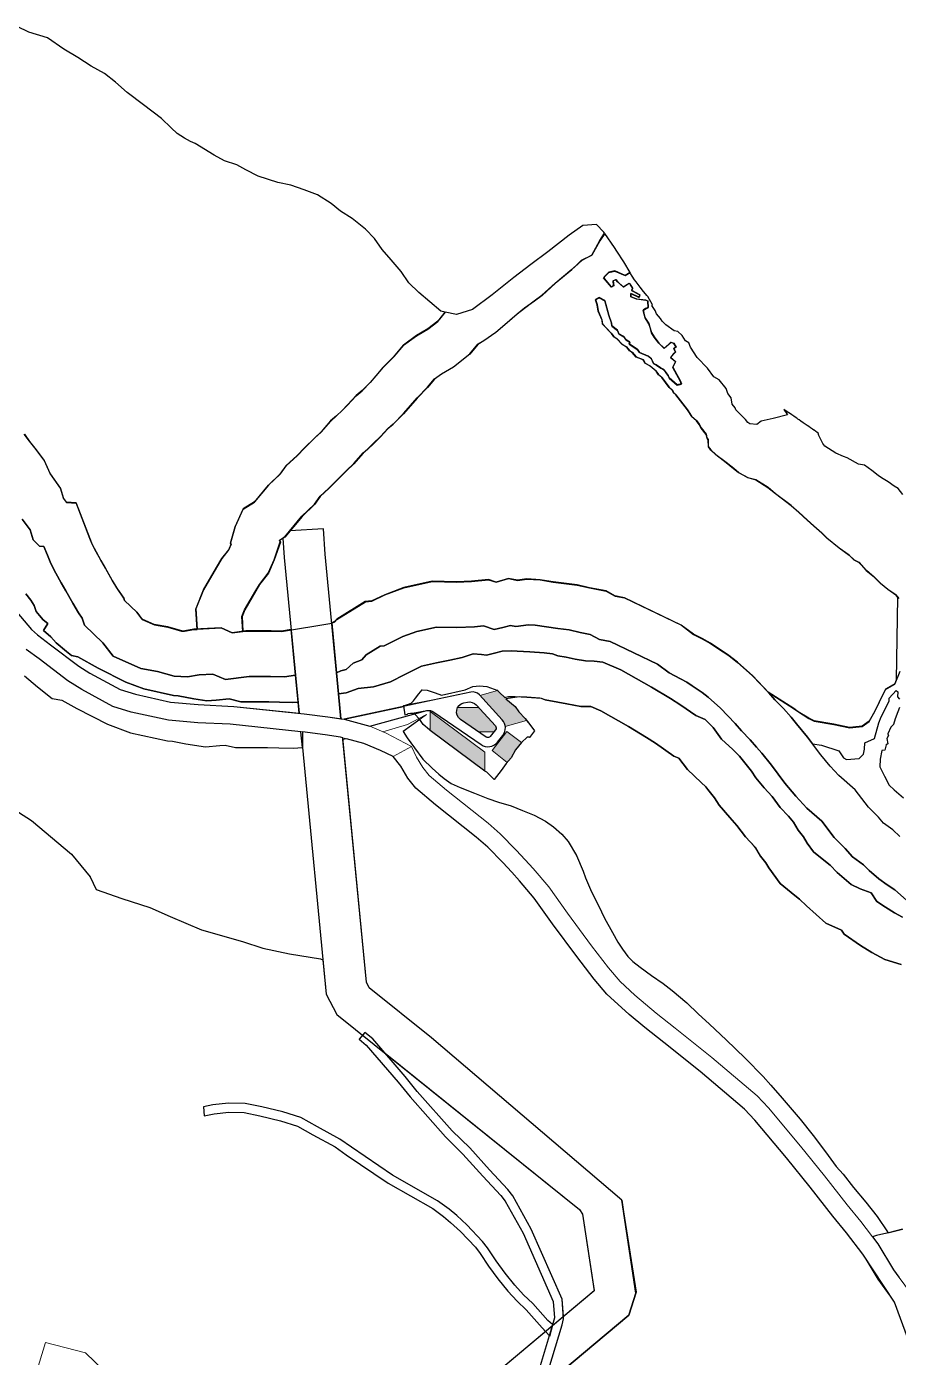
# Model space of a CAD drawing. Header units: millimetres. Extents: x 234550 to 240984, y 469077 to 474234.
# Drawn here: x 238037 to 238611, y 473047 to 473921 of the extents above; entities that cross this region are included whole.
import ezdxf

# ---------------------------------------------------------------- set-up
doc = ezdxf.new("R2010")
doc.units = ezdxf.units.MM
for name, color, linetype, lineweight in [('_proposed _Primary_road_Hatch', 7, 'Continuous', 0), ('_proposed OS-2 _hatch', 83, 'Continuous', 0), ('E1', 108, 'Continuous', 30)]:
    doc.layers.add(name, color=color, linetype=linetype, lineweight=lineweight)
for name, color, linetype in [('_proposed Tertiary_road_Hatch', 252, 'Continuous'), ('Proposed_truck parking hatch', 253, 'Continuous'), ('Service-S2', 192, 'Continuous')]:
    doc.layers.add(name, color=color, linetype=linetype)
doc.layers.add('_proposed UV_2_Hatch', color=53, linetype='Continuous', lineweight=0, true_color=0xf2d64a)
doc.layers.add('water', color=140, linetype='Continuous', lineweight=30, true_color=0x00cdfe)

msp = doc.modelspace()

# ---------------------------------------------------------------- hatches: boundary and pattern name
at = {"layer": 'Proposed_truck parking hatch'}
h = msp.add_hatch(color=256, dxfattribs=at)
h.dxf.hatch_style = 1
edge = h.paths.add_edge_path()
edge.add_line((238361.04, 473470.95), (238358.61, 473474.46))
edge.add_line((238358.61, 473474.46), (238352.24, 473479.83))
edge.add_line((238352.24, 473479.83), (238348.24, 473483.82))
edge.add_line((238348.24, 473483.82), (238347.03, 473485))
edge.add_line((238347.03, 473485), (238335.35, 473481.87))
edge.add_line((238335.35, 473481.87), (238349.98, 473465.89))
edge.add_arc((238344.08, 473460.49), 8, 7.1853, 42.48544, ccw=False)
edge.add_line((238352.02, 473461.49), (238366.08, 473465.26))
edge.add_line((238366.08, 473465.26), (238365.03, 473466.57))
edge.add_line((238365.03, 473466.57), (238361.04, 473470.95))
h = msp.add_hatch(color=256, dxfattribs=at)
h.dxf.hatch_style = 1
h.paths.add_polyline_path([(238302.61, 473471.28), (238302.61, 473458.83), (238338.61, 473432.1), (238338.61, 473444.56)])
h = msp.add_hatch(color=256, dxfattribs=at)
h.dxf.hatch_style = 1
edge = h.paths.add_edge_path()
edge.add_line((238334.61, 473473.8), (238320.68, 473473.8))
edge.add_arc((238326, 473471.02), 6, 152.48, 235.52958)
edge.add_line((238322.6, 473466.08), (238334.67, 473457.8))
edge.add_line((238334.67, 473457.8), (238344.5, 473457.8))
edge.add_line((238344.5, 473457.8), (238345.65, 473459.25))
edge.add_arc((238344.08, 473460.49), 2, 321.51309, 402.48544)
edge.add_line((238345.56, 473461.84), (238334.61, 473473.8))
h = msp.add_hatch(color=256, dxfattribs=at)
h.dxf.hatch_style = 1
h.paths.add_polyline_path([(238353.15, 473458.21), (238343.33, 473445.57), (238353.27, 473437.85), (238355.85, 473440.83), (238358.79, 473446.06), (238362.64, 473450.83)])

# ---------------------------------------------------------------- linework, layer by layer
at = {"layer": '_proposed _Primary_road_Hatch'}
for points in [[(238023.65, 473545.16), (238040.46, 473525.2), (238044.45, 473521.6), (238053.12, 473515.16), (238071.55, 473501.1), (238078.86, 473496.43), (238098.86, 473485.66), (238108.84, 473482.58), (238132.03, 473477.5), (238150.19, 473475.78), (238173.61, 473474.64), (238219.9, 473469.77), (238235.3, 473467.87), (238246.11, 473466.15), (238262.88, 473461.52), (238273.68, 473457.1), (238290.31, 473448.24), (238278.33, 473441.78), (238270, 473445.64), (238259, 473450.14), (238243.61, 473454.39), (238233.54, 473456), (238218.66, 473457.83), (238171.13, 473462.9), (238149.82, 473463.76), (238130.5, 473465.6), (238106.01, 473470.92), (238094.11, 473474.63), (238073.62, 473485.62), (238064.33, 473491.49), (238045.64, 473505.78), (238037.04, 473512.12)], [(238618.56, 473089.08), (238607.25, 473104.24), (238596.98, 473121.44), (238585.85, 473136.01), (238576.85, 473147.01), (238561.9, 473166.01), (238546.17, 473185.51), (238525.02, 473210.7), (238517.57, 473218.59), (238487.85, 473243.74), (238463.71, 473263.1), (238451.21, 473273.07), (238437.13, 473284.72), (238427.52, 473293.75), (238419.9, 473302.82), (238408.84, 473317.31), (238392.86, 473338.73), (238380.62, 473356.02), (238370.37, 473368.05), (238365.09, 473373.83), (238359.28, 473380.13), (238348.68, 473390.81), (238340.7, 473397.81), (238313.44, 473419.5), (238302.1, 473429.13), (238297.91, 473434.35), (238293.74, 473441.27), (238290.31, 473448.24)], [(238278.33, 473441.78), (238283.32, 473435.31), (238288.07, 473427.44), (238293.29, 473420.94), (238306.09, 473410.01), (238332.96, 473388.64), (238340.54, 473381.99), (238350.5, 473371.95), (238356.25, 473365.72), (238361.42, 473360.05), (238371.12, 473348.67), (238383.18, 473331.64), (238399.19, 473310.18), (238410.51, 473295.35), (238418.78, 473285.52), (238433.39, 473272.08), (238443.81, 473263.62), (238456.28, 473253.68), (238480.14, 473234.54), (238509.27, 473209.9), (238516.21, 473202.55), (238536.86, 473177.94), (238552.47, 473158.59), (238567.37, 473139.65), (238576.48, 473128.49), (238587.16, 473114.48), (238596.95, 473098.08), (238607.97, 473083.05), (238617.47, 473057.36)]]:
    msp.add_lwpolyline(points, dxfattribs=at)
at = {"layer": '_proposed OS-2 _hatch'}
for points in [[(238329.38, 473484.01, -0.264479), (238335.04, 473482.21), (238335.35, 473481.87), (238347.03, 473485), (238347, 473485.03), (238339.92, 473487.77), (238335.2, 473488.08), (238330.69, 473487.75), (238325.7, 473485.41), (238310.09, 473482.09), (238305.98, 473483.43), (238300.74, 473485.27), (238297.35, 473485.61), (238295.2, 473482.92), (238292.91, 473480.12), (238291.79, 473478.17), (238290.09, 473476.72), (238288.5, 473476.12), (238285.11, 473475.09), (238304.43, 473478.71)], [(238302.61, 473471.28), (238338.61, 473444.56), (238338.61, 473432.1), (238339.87, 473431.3), (238344.7, 473426.56), (238349.31, 473432.49), (238352.63, 473437.11), (238353.27, 473437.85), (238343.33, 473445.57), (238353.15, 473458.21), (238362.65, 473450.82), (238366.5, 473454.33), (238367.71, 473454.31), (238368.03, 473454.07), (238371.33, 473458.57), (238368.09, 473462.75), (238366.08, 473465.26), (238352.02, 473461.49, -0.201963), (238350.35, 473455.51), (238346.88, 473451.16, -0.393827), (238336.09, 473449.54), (238304.96, 473470.91, 0.199282), (238300.46, 473471.86), (238292.26, 473470.33), (238291.2, 473470.04), (238292.06, 473469.86), (238293.23, 473468.78), (238295.07, 473466.9), (238298.09, 473462.72), (238302.19, 473459.14), (238302.61, 473458.81)], [(238332.95, 473475.61, 0.265634), (238327.28, 473477.43), (238324.75, 473476.89, 0.223938), (238320.68, 473473.8), (238331.43, 473473.8), (238332.95, 473473.83), (238332.95, 473473.8), (238334.61, 473473.8)], [(238344.5, 473457.8), (238334.67, 473457.8), (238339.49, 473454.49, 0.393827), (238342.19, 473454.89)]]:
    msp.add_lwpolyline(points, format="xyb", close=True, dxfattribs=at)
for points in [[(238611.15, 473479.4), (238609.99, 473480.98), (238610.1, 473484.24), (238609.13, 473485.16), (238604.34, 473480.11), (238604.49, 473478.15), (238599.15, 473467.71), (238597.71, 473463.88), (238594.76, 473453.47), (238588.42, 473450.58), (238588.14, 473446.5), (238587.67, 473443.33), (238584.62, 473440.4), (238576.43, 473439.69), (238574.51, 473440.86), (238571.28, 473445.38), (238559.87, 473449.05), (238554.09, 473450.02), (238559.47, 473442.77), (238565.75, 473435.29), (238571.36, 473429.16), (238582.07, 473419.7), (238590.87, 473408.35), (238597.51, 473401.74), (238600.81, 473397.93), (238606.78, 473393.49), (238611.45, 473389.09)], [(238613.85, 473414.55), (238607.63, 473419.84), (238604.34, 473422.87), (238601.35, 473428.85), (238598.35, 473434.82), (238598.63, 473440.04), (238599.61, 473445.73), (238601.62, 473445.76), (238602.41, 473449.27), (238603.67, 473450.07), (238603, 473453.43), (238604.12, 473455.6), (238603.47, 473456.55), (238605.59, 473460.98), (238607.22, 473462.75), (238608.46, 473466.42), (238610.08, 473471.08), (238611.24, 473474)]]:
    msp.add_lwpolyline(points, dxfattribs=at)
msp.add_lwpolyline([(238404.73, 473361.99), (238403.18, 473366.39), (238398.97, 473376.65), (238393.47, 473385.75), (238389.33, 473390.55), (238383.8, 473395.56), (238378.42, 473399.28), (238371.02, 473403.21), (238363.36, 473406.15), (238355.89, 473409.36), (238347.61, 473411.72), (238340.54, 473414.11), (238331.7, 473417.61), (238322.33, 473421.27), (238316.55, 473424.03), (238311.76, 473427.22), (238308.29, 473429.99), (238303.97, 473433.98), (238297.89, 473439.97), (238292.27, 473447.35), (238287.6, 473454.06), (238285, 473458.05), (238300.23, 473469.19), (238299.44, 473468.81), (238287.85, 473462.79), (238271.5, 473457.99), (238273.68, 473457.1), (238290.31, 473448.24), (238293.74, 473441.27), (238297.91, 473434.35), (238302.1, 473429.13), (238313.44, 473419.5), (238340.7, 473397.81), (238348.68, 473390.81), (238359.28, 473380.13), (238365.09, 473373.83), (238370.37, 473368.05), (238380.62, 473356.02), (238392.86, 473338.73), (238408.84, 473317.31), (238419.9, 473302.82), (238427.52, 473293.75), (238437.13, 473284.72), (238451.21, 473273.07), (238463.71, 473263.1), (238487.85, 473243.74), (238517.57, 473218.59), (238525.02, 473210.7), (238546.17, 473185.51), (238561.9, 473166.01), (238576.85, 473147.01), (238585.85, 473136.01), (238593.58, 473125.88), (238596.17, 473126.87), (238603.67, 473128.53), (238603.37, 473129.15), (238596.52, 473139.43), (238589.05, 473148.69), (238581.01, 473158.47), (238574.16, 473167.09), (238569.7, 473172.28), (238562.48, 473181.82), (238554.42, 473192.61), (238545.9, 473203.34), (238534.19, 473217.12), (238526.73, 473225.75), (238521.52, 473231.31), (238509.98, 473243.14), (238503.38, 473249.6), (238497.18, 473255.53), (238486.22, 473265.78), (238478.92, 473272.64), (238471.35, 473279.78), (238461.81, 473287.84), (238455.88, 473292.45), (238448.22, 473297.74), (238440.71, 473303.12), (238436.01, 473306.92), (238432.54, 473310.17), (238429.1, 473315), (238426.04, 473319.69), (238422.45, 473325.99), (238417.27, 473335.32), (238413.38, 473343.83), (238408.77, 473352.73)], close=True, dxfattribs=at)
at = {"layer": '_proposed Tertiary_road_Hatch'}
for points in [[(238335.04, 473482.21, 0.264479), (238329.38, 473484.01), (238304.43, 473478.71), (238246.11, 473466.15), (238262.88, 473461.52), (238300.46, 473471.86, -0.199282), (238304.96, 473470.91), (238336.09, 473449.54, 0.393827), (238346.88, 473451.16), (238350.35, 473455.51, 0.368782), (238349.98, 473465.89), (238335.04, 473482.21, 0.264479)], [(238304.43, 473478.71), (238285.11, 473475.09), (238285.97, 473469.15), (238287.77, 473469.48), (238288.27, 473469.96), (238289.64, 473470.27), (238290.3, 473470.24), (238290.99, 473470.09), (238300.46, 473471.86, -0.199282)], [(238322.6, 473466.08, -0.659), (238324.75, 473476.89), (238327.28, 473477.43, -0.265634), (238332.95, 473475.61), (238345.56, 473461.84, -0.368782), (238345.65, 473459.25), (238342.19, 473454.89, -0.393827), (238339.49, 473454.49), (238322.6, 473466.08, -0.379114)]]:
    msp.add_lwpolyline(points, format="xyb", dxfattribs=at)
msp.add_lwpolyline([(238380.6, 473039.12), (238389.46, 473068.18), (238390.32, 473072.14), (238389.49, 473084.96), (238369.11, 473131.01), (238357.07, 473152.81), (238353.71, 473157.1), (238341.57, 473170.06), (238328.64, 473184.37), (238317.07, 473195.73), (238294.15, 473221.57), (238286.29, 473231.41), (238264.88, 473256.09), (238259.78, 473260.37), (238255.92, 473255.78), (238260.56, 473251.88), (238281.71, 473227.52), (238289.4, 473217.9), (238312.69, 473191.63), (238324.24, 473180.27), (238337.23, 473165.91), (238349.19, 473153.15), (238352.07, 473149.46), (238363.76, 473128.29), (238383.59, 473083.54), (238384.32, 473072.78), (238383.62, 473069.57), (238374.94, 473041.1)], dxfattribs=at)
msp.add_lwpolyline([(238383.11, 473068.29), (238380.05, 473070.86), (238370.17, 473082.07), (238364.11, 473087.86), (238358.32, 473094.19), (238352, 473102), (238346.09, 473110.13), (238340.25, 473118.66), (238337.1, 473122.81), (238326.76, 473133.76), (238320.08, 473139.91), (238315.24, 473144.06), (238307.57, 473149.69), (238277.94, 473166.4), (238250.87, 473184.89), (238243.33, 473190.09), (238228.5, 473198.25), (238217.62, 473204.36), (238205.78, 473208.08), (238191.94, 473211.44), (238180.93, 473213.6), (238170.06, 473213.85), (238159.68, 473212.73), (238153.55, 473211.49), (238153.95, 473205.45), (238160.69, 473206.81), (238170.25, 473207.85), (238180.34, 473207.62), (238190.64, 473205.58), (238204.28, 473202.27), (238215.38, 473198.79), (238225.4, 473193.1), (238240.09, 473185.03), (238247.46, 473179.95), (238274.94, 473161.19), (238304.36, 473144.61), (238311.45, 473139.4), (238316.09, 473135.42), (238322.62, 473129.42), (238332.41, 473119.06), (238335.44, 473115.08), (238341.11, 473106.78), (238347.24, 473098.33), (238353.76, 473090.28), (238359.82, 473083.66), (238365.83, 473077.91), (238376.22, 473066.24), (238381.33, 473060.65), (238383.27, 473068.22)], close=True, dxfattribs=at)
at = {"layer": '_proposed UV_2_Hatch'}
for points in [[(238317.96, 473012.85), (238378.55, 473063.69), (238376.22, 473066.24), (238365.83, 473077.91), (238359.82, 473083.66), (238353.76, 473090.28), (238347.24, 473098.33), (238341.11, 473106.78), (238335.44, 473115.08), (238332.41, 473119.06), (238322.62, 473129.42), (238316.09, 473135.42), (238311.45, 473139.4), (238304.36, 473144.61), (238274.94, 473161.19), (238247.46, 473179.95), (238240.09, 473185.03), (238225.4, 473193.1), (238215.38, 473198.79), (238204.28, 473202.27), (238190.64, 473205.58), (238180.34, 473207.62), (238170.25, 473207.85), (238160.69, 473206.81), (238153.95, 473205.45), (238153.55, 473211.49), (238159.68, 473212.73), (238170.06, 473213.85), (238180.93, 473213.6), (238191.94, 473211.44), (238205.78, 473208.08), (238217.62, 473204.36), (238228.5, 473198.25), (238243.33, 473190.09), (238250.87, 473184.89), (238277.94, 473166.4), (238307.57, 473149.69), (238315.24, 473144.06), (238320.08, 473139.91), (238326.76, 473133.76), (238337.1, 473122.81), (238340.25, 473118.66), (238346.09, 473110.13), (238352, 473102), (238358.32, 473094.19), (238364.11, 473087.86), (238370.17, 473082.07), (238380.05, 473070.86), (238383.11, 473068.29), (238383.22, 473068.25), (238383.62, 473069.57), (238384.32, 473072.78), (238383.59, 473083.54), (238363.76, 473128.29), (238352.07, 473149.46), (238349.19, 473153.15), (238337.23, 473165.91), (238324.24, 473180.27), (238312.69, 473191.63), (238289.4, 473217.9), (238281.71, 473227.52), (238260.56, 473251.88), (238255.92, 473255.78), (238258.25, 473258.56), (238241.31, 473272.17), (238234.36, 473285.43), (238232.17, 473308.09), (238230.62, 473308.61), (238210.14, 473312.01), (238192.62, 473315.77), (238179.19, 473320.03), (238152.26, 473327.84), (238131.75, 473336.53), (238118.38, 473342.45), (238100.03, 473348.3), (238082.95, 473354.22), (238079.05, 473362.62), (238066.72, 473377.54), (238040.52, 473399.69), (238006.02, 473421.63)], [(238041.91, 473030.63), (238049.63, 473056.52), (238075.98, 473049.71), (238126.14, 473001.25)]]:
    msp.add_lwpolyline(points, dxfattribs=at)
msp.add_lwpolyline([(238402.76, 473140.77), (238400.88, 473143.95), (238273.05, 473246.67), (238286.29, 473231.41), (238294.15, 473221.57), (238317.07, 473195.73), (238328.64, 473184.37), (238341.57, 473170.06), (238353.71, 473157.1), (238357.07, 473152.81), (238369.11, 473131.01), (238389.49, 473084.96), (238390.23, 473073.49), (238410.29, 473090.33), (238410.41, 473090.67)], close=True, dxfattribs=at)
at = {"layer": 'E1'}
for points in [[(238274.85, 473657.31), (238278.27, 473660.24), (238285.15, 473667.13), (238289.76, 473672.41), (238294, 473677.41), (238300.87, 473684.42), (238305.57, 473689.97), (238310, 473693.17), (238318.06, 473697.87), (238328.71, 473706.36), (238334.06, 473712.81), (238337.86, 473715.03), (238345.85, 473720.62), (238354.9, 473728.37), (238359.82, 473732.7), (238364.67, 473736.46), (238371.13, 473741.19), (238376.18, 473744.83), (238384.8, 473752.74), (238395.73, 473761.87), (238399.98, 473765.77), (238402.26, 473767.84), (238409.01, 473771.29), (238414.21, 473780.88), (238417.36, 473785.61), (238416.79, 473786.41), (238411.93, 473791.29), (238402.98, 473790.75), (238394.03, 473784.44), (238380.01, 473773.37), (238368.88, 473765.07), (238357.74, 473756.44), (238343.42, 473745.15), (238330.59, 473735.52), (238319.86, 473732.21), (238312.55, 473733.86), (238307.6, 473727.89), (238301.06, 473722.69), (238293.63, 473718.35), (238285.04, 473712.16), (238278.68, 473704.64), (238271.82, 473697.63), (238267.02, 473691.98), (238263.21, 473687.61), (238257.87, 473682.27), (238253.95, 473678.91), (238248.34, 473672.77), (238244.71, 473669.2), (238240.99, 473665.7), (238237.2, 473662.24), (238230.95, 473655.14), (238226.74, 473651.22), (238220.06, 473644.6), (238215.14, 473639.52), (238208.03, 473632.97), (238203.94, 473627.51), (238196.27, 473620.11), (238187.15, 473609.01), (238179.63, 473604.46), (238174.44, 473592.87), (238171.38, 473582.18), (238171.77, 473581.33), (238170.23, 473577.74), (238165.64, 473571.92), (238162.08, 473566.02), (238153.62, 473551.33), (238148.51, 473538.65), (238149.38, 473525.39), (238165.17, 473526.25), (238172.47, 473523.06), (238179.54, 473523.95), (238178.9, 473533.79), (238180.66, 473538.18), (238187.92, 473550.77), (238190.36, 473554.82), (238196.22, 473562.26), (238200.02, 473571.06), (238204.13, 473582.72), (238203.59, 473583.9), (238207.06, 473585.99), (238218.35, 473599.73), (238226.5, 473607.6), (238230.38, 473612.76), (238236.09, 473618.03), (238241.4, 473623.5), (238247.54, 473629.59), (238252.49, 473634.2), (238258.64, 473641.19), (238261.39, 473643.7), (238265.5, 473647.58), (238269.94, 473651.93)], [(238428.67, 473150.01), (238303.64, 473256.73), (238262.61, 473289.7), (238260.72, 473293.29), (238245.23, 473453.94), (238243.61, 473454.39), (238233.54, 473456), (238218.66, 473457.83), (238218.72, 473447.53), (238234.36, 473285.43), (238241.31, 473272.17), (238400.88, 473143.95), (238402.76, 473140.77), (238410.44, 473090.45), (238317.96, 473012.85), (238311.4, 473006.27), (238330.59, 472987.11), (238331.38, 472988.07), (238336.23, 472992.93), (238358.45, 473011.58), (238381.87, 473031.23), (238433.37, 473074.45), (238437.98, 473088.97)]]:
    msp.add_lwpolyline(points, close=True, dxfattribs=at)
for points in [[(238613.5, 473613.8), (238610.27, 473617.88), (238607.73, 473619.31), (238603.79, 473622.2), (238599.42, 473624.9), (238597.23, 473626.32), (238593.16, 473629.59), (238588.13, 473633.18), (238584.26, 473633.8), (238576.76, 473637.91), (238574.45, 473638.9), (238569.42, 473641.04), (238562.23, 473645.62), (238560.87, 473647.39), (238558.28, 473652.69), (238557.69, 473654.32), (238556.85, 473654.9), (238556.25, 473655.32), (238555.11, 473656.11), (238554.96, 473656.21), (238553.99, 473656.88), (238553.43, 473657.27), (238552.79, 473657.71), (238551.65, 473658.5), (238550.58, 473659.24), (238549.9, 473659.71), (238549.58, 473659.93), (238549.48, 473660), (238549.4, 473660.05), (238548.63, 473660.58), (238548.31, 473660.81), (238547.33, 473661.48), (238546.32, 473662.19), (238545.22, 473662.94), (238544.45, 473663.48), (238544.23, 473663.63), (238543.73, 473663.97), (238542.66, 473664.71), (238541.71, 473665.37), (238541.09, 473665.8), (238540.43, 473666.25), (238539.48, 473666.91), (238538.43, 473667.64), (238538.14, 473667.84), (238535.21, 473669.86), (238537.53, 473666.31), (238528.26, 473663.77), (238520.34, 473662.07), (238517.48, 473659.94), (238512.77, 473660.38), (238511.42, 473661.12), (238510, 473663.27), (238506.56, 473666.66), (238503.64, 473669.55), (238503.2, 473670.85), (238501.32, 473673.29), (238500.53, 473677.38), (238498.47, 473680.34), (238497.38, 473683.68), (238492.69, 473689.21), (238489.26, 473691.28), (238484.95, 473697.05), (238478.21, 473703.88), (238473.87, 473710.73), (238472.82, 473713.56), (238470.64, 473714.97), (238468.3, 473718.37), (238465.59, 473721.04), (238463.08, 473721.59), (238457.55, 473725.49), (238455.21, 473727.73), (238454.18, 473729.63), (238451.43, 473732.62), (238450.5, 473734.84), (238448.51, 473738.14), (238448.79, 473738.47), (238445.71, 473744.07), (238445.17, 473744.61), (238442.13, 473748.47), (238440.88, 473750.05), (238440.77, 473750.18), (238438.05, 473753.64), (238437.03, 473754.93), (238437, 473754.98), (238435.57, 473757.38), (238434.47, 473759.21), (238434.14, 473759.78), (238433.74, 473759.71), (238430.82, 473757.95), (238424.08, 473760.88), (238420.03, 473760.07), (238417, 473756.96), (238417.02, 473755.83), (238421.73, 473750.41), (238423.27, 473751.17), (238422.94, 473754.42), (238424.77, 473755.18), (238425.82, 473753.84), (238429.64, 473750.39), (238433.39, 473752.71), (238434.03, 473752.42), (238435.77, 473749.56), (238435.1, 473748.07), (238440.44, 473745.23), (238440.07, 473743.51), (238434.6, 473746.09), (238434.55, 473744.09), (238438.35, 473742.49), (238444.45, 473741.73), (238445.77, 473741.19), (238445.96, 473736.71), (238444.23, 473736.06), (238442.64, 473735.1), (238443.87, 473730.23), (238446.38, 473726.22), (238447.15, 473723.88), (238448.13, 473720.34), (238449.83, 473717.52), (238453, 473713.45), (238456.56, 473710.01), (238459.63, 473712.62), (238460.96, 473714.07), (238462.91, 473713.41), (238464.33, 473710.83), (238462.82, 473710.1), (238463.96, 473707.56), (238462.46, 473706.04), (238460.7, 473704.05), (238463.93, 473701.36), (238462.24, 473697.6), (238464.88, 473692.79), (238466.98, 473688.79), (238467.89, 473686.55), (238465.07, 473685.9), (238459.72, 473690.48), (238459.01, 473692.31), (238456.28, 473696), (238454.18, 473697.23), (238451.33, 473699.17), (238449.57, 473699.98), (238448.1, 473702.97), (238446.05, 473704.91), (238440.21, 473707.34), (238439.08, 473709.19), (238433.47, 473713), (238433.85, 473714.17), (238432.72, 473714.91), (238431.22, 473715.73), (238430.03, 473717.79), (238426.66, 473719.59), (238425.76, 473721.91), (238422.08, 473724.76), (238421.89, 473726.67), (238420.11, 473731.74), (238417.43, 473741.35), (238413.81, 473743.29), (238411.31, 473742.07), (238412.47, 473738.83), (238413.06, 473734.52), (238415.6, 473728.66), (238415.88, 473726.03), (238421.76, 473719.99), (238423.34, 473717.66), (238425.59, 473716.12), (238428.9, 473712.65), (238431.66, 473711.07), (238433.66, 473708.45), (238435.43, 473707.37), (238438.06, 473704.45), (238442.61, 473702.58), (238444.09, 473700.28), (238447.28, 473698.51), (238451.13, 473695.15), (238452.8, 473692.72), (238454.97, 473690.91), (238459.76, 473684.49), (238462.01, 473682.43), (238462.58, 473680.84), (238464.09, 473679.49), (238471.91, 473669.66), (238474.58, 473665.4), (238477.77, 473662.58), (238479.42, 473660.13), (238480.84, 473657.77), (238484.02, 473653.59), (238484.64, 473651.11), (238485.41, 473650.05), (238485.51, 473645.5), (238487.14, 473643.31), (238490.55, 473640.15), (238497.21, 473635.01), (238502.17, 473631.09), (238505.3, 473628.46), (238511.49, 473625.02), (238516.69, 473623.62), (238524.78, 473618.57), (238529.7, 473614.56), (238539.93, 473606.76), (238545.08, 473602.21), (238550.44, 473597.31), (238554.87, 473593.2), (238560.08, 473588.7), (238563.49, 473585.31), (238571.57, 473578.74), (238578.1, 473574.12), (238581.45, 473570.97), (238584.47, 473569.36), (238589.39, 473564.03), (238594.51, 473559.68), (238598.72, 473555.52), (238603.5, 473551.58), (238608.84, 473548.03), (238610.81, 473545.47)], [(237690.56, 473703.65), (237678.84, 473637.28), (237698.28, 473637.26), (237736.83, 473587.59), (237781.87, 473538.9), (237830.95, 473517.64), (237868.37, 473494.5), (237901.23, 473468.85), (237961.81, 473432.7), (237977.99, 473419.65), (238006.02, 473421.63), (238040.52, 473399.69), (238066.72, 473377.54), (238079.05, 473362.62), (238082.95, 473354.22), (238100.03, 473348.3), (238118.38, 473342.45), (238131.75, 473336.53), (238152.26, 473327.84), (238179.19, 473320.03), (238192.62, 473315.77), (238210.14, 473312.01), (238230.62, 473308.61), (238232.17, 473308.09)], [(238034.38, 473597.75), (238039.67, 473590.6), (238041.53, 473584.21), (238045.72, 473580.01), (238048.74, 473579.79), (238051.03, 473573.92), (238053.2, 473568.63), (238056.57, 473562.1), (238060.05, 473555.86), (238063.11, 473550.6), (238067.64, 473542.41), (238071.5, 473536.22), (238073.87, 473532.71), (238075.37, 473527.93), (238087.48, 473516.37), (238094.31, 473507.73), (238112.36, 473499.48), (238123.42, 473497.61), (238134.3, 473494.42), (238143.16, 473494.05), (238150.78, 473495.43), (238159.68, 473495.91), (238168.02, 473492.26), (238183.54, 473494.21), (238197.65, 473494.34), (238206.83, 473494.03), (238214.12, 473495.23), (238211.23, 473525.16), (238204.89, 473524.12), (238198.01, 473524.35), (238181.53, 473524.2), (238172.47, 473523.06), (238165.17, 473526.25), (238147.29, 473525.28), (238140.1, 473523.98), (238130.16, 473526.89), (238121.25, 473528.4), (238113.36, 473532.01), (238109.71, 473536.62), (238101.68, 473544.29), (238101.18, 473545.87), (238096.68, 473552.55), (238093.51, 473557.62), (238089.2, 473565.41), (238086.13, 473570.7), (238083.01, 473576.3), (238080.45, 473581.24), (238078.89, 473585.05), (238069.8, 473608.38), (238063.5, 473608.82), (238061.59, 473611.41), (238059.58, 473618.07), (238052.8, 473627.71), (238048.87, 473636.52), (238042.73, 473644.62), (238039.11, 473649.01), (238035.79, 473653.65)], [(238023.65, 473545.16), (238040.46, 473525.2), (238044.45, 473521.6), (238053.12, 473515.16), (238071.55, 473501.1), (238078.86, 473496.43), (238098.86, 473485.66), (238108.84, 473482.58), (238132.03, 473477.5), (238150.19, 473475.78), (238173.61, 473474.64), (238219.9, 473469.77), (238235.3, 473467.87), (238244.02, 473466.48), (238242.44, 473482.83), (238233.58, 473574.73), (238232.47, 473591.39), (238210.3, 473589.93), (238207.06, 473585.99), (238205.82, 473585.24), (238206.66, 473572.54), (238216.54, 473470.12)], [(238611.45, 473389.09), (238606.78, 473393.49), (238600.81, 473397.93), (238597.51, 473401.74), (238590.87, 473408.35), (238582.07, 473419.7), (238571.36, 473429.16), (238565.75, 473435.29), (238559.47, 473442.77), (238550.78, 473454.48), (238543.6, 473463.24), (238539.93, 473467.5), (238535, 473473.13), (238529.35, 473478.88), (238525.4, 473483.44), (238514.56, 473494.92), (238504.75, 473503.7), (238499.06, 473508.16), (238491.47, 473513.13), (238486.88, 473516.24), (238481.42, 473519.16), (238475.81, 473522.14), (238467.78, 473528.1), (238430.4, 473546.08), (238424.17, 473547.24), (238418.29, 473550.49), (238407.48, 473552.64), (238399.22, 473554.45), (238390.47, 473555.66), (238383.44, 473556.54), (238375.02, 473557.89), (238366.15, 473558.38), (238360, 473557.58), (238354.08, 473558.79), (238346.03, 473556.37), (238340.99, 473558.02), (238329.8, 473556.94), (238319.87, 473556.51), (238303.96, 473556.85), (238285.24, 473552.79), (238272.77, 473548.06), (238264.23, 473543.9), (238259.99, 473543.52), (238241.25, 473531.87), (238239.86, 473530.35), (238237.94, 473529.52), (238241.11, 473496.66), (238243.94, 473497.99), (238247.48, 473498.93), (238252.09, 473502.95), (238257.62, 473505.32), (238260.6, 473508.57), (238269.77, 473514.28), (238272.4, 473514.52), (238284.67, 473520.49), (238293.79, 473523.94), (238306.86, 473526.78), (238320.19, 473526.5), (238331.89, 473527), (238337.62, 473527.55), (238344.66, 473525.25), (238350.48, 473526.38), (238355.48, 473527.88), (238358.91, 473527.18), (238367.28, 473528.27), (238371.8, 473528.02), (238379.2, 473526.83), (238386.56, 473525.92), (238393.95, 473524.9), (238401.33, 473523.28), (238407.86, 473521.98), (238413.91, 473518.64), (238420.98, 473517.32), (238452.2, 473502.3), (238459.74, 473496.71), (238467.31, 473492.69), (238471.37, 473490.52), (238474.84, 473488.17), (238481.55, 473483.76), (238485.48, 473480.68), (238493.61, 473473.42), (238503.15, 473463.3), (238507.31, 473458.51), (238513, 473452.72), (238517.28, 473447.83), (238520.64, 473443.93), (238527.12, 473436.03), (238535.91, 473424.17), (238543.19, 473415.51), (238550.31, 473407.73), (238560.09, 473399.09), (238568.34, 473388.45), (238575.57, 473381.25), (238580.3, 473375.81), (238587.47, 473370.47), (238591.36, 473366.8), (238597.71, 473361.33), (238603.1, 473357.25), (238608.27, 473354.04), (238615.77, 473347.33)], [(238023.65, 473545.16), (238040.46, 473525.2), (238044.45, 473521.6), (238053.12, 473515.16), (238071.55, 473501.1), (238078.86, 473496.43), (238098.86, 473485.66), (238108.84, 473482.58), (238132.03, 473477.5), (238150.19, 473475.78), (238173.61, 473474.64), (238216.54, 473470.12), (238215.84, 473477.43), (238212, 473477.25), (238203.64, 473477.33), (238196.47, 473477.54), (238187.24, 473477.68), (238178.13, 473477.55), (238170.48, 473479.5), (238161.85, 473478.8), (238155.88, 473478.27), (238147.2, 473479.62), (238136.98, 473481.65), (238133.88, 473481.81), (238114.3, 473486.08), (238102.6, 473490.53), (238084.36, 473499.7), (238070.93, 473507.21), (238066.87, 473507.98), (238063.49, 473510.64), (238056.76, 473516.35), (238053.17, 473520.26), (238048.4, 473524.54), (238051.16, 473529.1), (238048.28, 473531.41), (238045.87, 473534.38), (238043.56, 473536.9), (238042.28, 473540.91), (238040.06, 473544.45), (238036.82, 473548.55)], [(238215.84, 473477.43), (238212, 473477.25), (238203.64, 473477.33), (238196.47, 473477.54), (238187.24, 473477.68), (238178.13, 473477.55), (238170.48, 473479.5), (238161.85, 473478.8), (238155.88, 473478.27), (238147.2, 473479.62), (238136.98, 473481.65), (238133.88, 473481.81), (238114.3, 473486.08), (238102.6, 473490.53), (238084.36, 473499.7), (238070.93, 473507.21), (238066.87, 473507.98), (238063.49, 473510.64), (238056.76, 473516.35), (238053.17, 473520.26), (238048.4, 473524.54), (238051.16, 473529.1), (238048.28, 473531.41), (238045.87, 473534.38), (238043.56, 473536.9), (238042.28, 473540.91), (238040.06, 473544.45), (238036.82, 473548.55)], [(238035.93, 473494.69), (238044.49, 473487.41), (238054.1, 473479.85), (238060.57, 473478.64), (238070.29, 473473.2), (238090.5, 473463.04), (238105.72, 473457.25), (238129.89, 473451.97), (238133.28, 473451.8), (238141.97, 473450.08), (238154.88, 473448.06), (238164.39, 473448.9), (238167.93, 473449.19), (238174.59, 473447.5), (238187.22, 473447.68), (238195.79, 473447.55), (238203.06, 473447.33), (238212.56, 473447.24), (238218.72, 473447.53), (238217.72, 473457.93), (238171.13, 473462.9), (238149.82, 473463.76), (238130.5, 473465.6), (238106.01, 473470.92), (238094.11, 473474.63), (238073.62, 473485.62), (238064.33, 473491.49), (238045.64, 473505.78), (238037.04, 473512.12)], [(238613.11, 473336.17), (238607.92, 473338.95), (238602.04, 473342.56), (238596.39, 473346.44), (238592.53, 473352.07), (238585.47, 473354.76), (238579.45, 473357.57), (238570.36, 473365.54), (238565.57, 473370.16), (238561.51, 473373.6), (238554.61, 473379.09), (238550.5, 473384.78), (238548.19, 473388.83), (238544.59, 473393.2), (238541.52, 473398.53), (238538.28, 473402.48), (238532.86, 473408.25), (238527.47, 473415.34), (238522.26, 473421.2), (238516.77, 473427.72), (238513.9, 473431.99), (238508.76, 473438.68), (238506.02, 473442.01), (238501.67, 473446.34), (238494.24, 473453.19), (238488.76, 473460.68), (238483.45, 473466.09), (238477.31, 473468.57), (238467.47, 473475.41), (238460.62, 473479.77), (238448.2, 473487.3), (238428.08, 473498.62), (238416.28, 473503.65), (238410.5, 473504.43), (238404.73, 473504.54), (238398.06, 473505.75), (238391.98, 473506.9), (238386.64, 473507.85), (238383.16, 473509.24), (238377.59, 473509.88), (238368.21, 473510.53), (238359.85, 473511.01), (238356.43, 473511.14), (238349.96, 473510.98), (238345, 473509.68), (238339.71, 473508.4), (238336.47, 473508.68), (238330.82, 473509.16), (238323.76, 473506.83), (238315.67, 473504.95), (238306.82, 473503.23), (238296.96, 473500.96), (238285.97, 473495.62), (238276.61, 473490.76), (238265.5, 473487.5), (238255.39, 473486.46), (238247.49, 473483.49), (238242.44, 473482.83), (238244.02, 473466.48), (238246.11, 473466.15), (238285.18, 473474.56), (238285.11, 473475.09), (238288.5, 473476.12), (238290.09, 473476.72), (238291.79, 473478.17), (238292.91, 473480.12), (238295.2, 473482.92), (238297.35, 473485.61), (238300.74, 473485.27), (238305.98, 473483.43), (238310.09, 473482.09), (238325.7, 473485.41), (238330.69, 473487.75), (238335.2, 473488.08), (238339.92, 473487.77), (238347.05, 473485.01), (238347.03, 473485), (238348.24, 473483.82), (238351.65, 473480.42), (238352.32, 473480.58), (238354.19, 473481.07), (238356.26, 473481.12), (238358.44, 473481.05), (238366.3, 473480.59), (238375.64, 473479.94), (238378.34, 473478.86), (238386.56, 473477.39), (238392.59, 473476.25), (238401.74, 473474.59), (238408.22, 473474.46), (238408.25, 473474.46), (238414.8, 473471.67), (238433.06, 473461.39), (238444.79, 473454.28), (238450.85, 473450.43), (238462.96, 473442.01), (238466.2, 473440.7), (238471.75, 473433.12), (238480.91, 473424.68), (238483.81, 473421.79), (238485.29, 473420), (238489.52, 473414.49), (238492.77, 473409.63), (238499.58, 473401.56), (238504.28, 473396.28), (238509.92, 473388.85), (238516.52, 473381.83), (238519.83, 473376.07), (238523.41, 473371.73), (238525.24, 473368.52), (238532.7, 473358.18), (238542.47, 473350.41), (238545.45, 473347.88), (238550.05, 473343.45), (238562.87, 473332.21), (238573.04, 473327.45), (238574.8, 473324.88), (238585.69, 473317.39), (238592.99, 473312.92), (238601.59, 473308.31), (238612.42, 473305.06)], [(238611.39, 473497.53), (238608.17, 473489.36), (238602.04, 473485.93), (238597.78, 473477.31), (238595.05, 473471.39), (238591.35, 473464.92), (238586.69, 473461.56), (238578.44, 473460.78), (238568.12, 473462.92), (238555.05, 473465.15), (238551.56, 473466.89), (238544.71, 473471.12), (238541.87, 473473.27), (238524.79, 473484.08), (238525.4, 473483.44), (238529.35, 473478.88), (238535, 473473.13), (238539.93, 473467.5), (238543.6, 473463.24), (238550.78, 473454.48), (238554.09, 473450.02), (238559.87, 473449.05), (238571.28, 473445.38), (238574.51, 473440.86), (238576.43, 473439.69), (238584.62, 473440.4), (238587.67, 473443.33), (238588.14, 473446.5), (238588.42, 473450.58), (238594.76, 473453.47), (238597.71, 473463.88), (238599.15, 473467.71), (238604.49, 473478.15), (238604.34, 473480.11), (238609.13, 473485.16), (238610.1, 473484.24), (238609.99, 473480.98), (238611.15, 473479.4)], [(238611.24, 473474), (238610.08, 473471.08), (238608.46, 473466.42), (238607.22, 473462.75), (238605.59, 473460.98), (238603.47, 473456.55), (238604.12, 473455.6), (238603, 473453.43), (238603.67, 473450.07), (238602.41, 473449.27), (238601.62, 473445.76), (238599.61, 473445.73), (238598.63, 473440.04), (238598.35, 473434.82), (238601.35, 473428.85), (238604.34, 473422.87), (238607.63, 473419.84), (238613.85, 473414.55)], [(238433.37, 473074.45), (238437.98, 473088.97), (238428.67, 473150.01), (238303.64, 473256.73), (238262.61, 473289.7), (238260.72, 473293.29), (238245.32, 473452.95), (238245.23, 473453.94), (238243.61, 473454.39), (238233.54, 473456), (238218.66, 473457.83), (238218.72, 473447.53), (238234.36, 473285.43), (238241.31, 473272.17), (238400.88, 473143.95), (238402.76, 473140.77), (238410.41, 473090.67), (238410.29, 473090.33), (238317.96, 473012.85), (238311.4, 473006.27)], [(238617.47, 473057.36), (238607.97, 473083.05), (238587.16, 473114.48), (238576.48, 473128.49), (238567.37, 473139.65), (238552.47, 473158.59), (238536.86, 473177.94), (238516.21, 473202.55), (238509.27, 473209.9), (238480.14, 473234.54), (238456.28, 473253.68), (238443.81, 473263.62), (238433.39, 473272.08), (238418.78, 473285.52), (238410.51, 473295.35), (238399.19, 473310.18), (238383.18, 473331.64), (238371.12, 473348.67), (238361.42, 473360.05), (238356.25, 473365.72), (238350.5, 473371.95), (238340.54, 473381.99), (238332.96, 473388.64), (238306.09, 473410.01), (238293.29, 473420.94), (238288.07, 473427.44), (238283.32, 473435.31), (238278.33, 473441.78), (238270, 473445.64), (238259, 473450.14), (238247.69, 473453.26), (238245.32, 473452.95)], [(238428.67, 473150.01), (238429.83, 473142.36), (238438.19, 473089.62), (238433.37, 473074.45), (238381.87, 473031.23)], [(238613.11, 473131.04), (238604.88, 473128.8), (238596.17, 473126.87), (238593.58, 473125.88), (238596.98, 473121.44), (238607.25, 473104.24), (238610.87, 473099.39)]]:
    msp.add_lwpolyline(points, dxfattribs=at)
at = {"layer": 'Service-S2', "transparency": 33554633}
msp.add_lwpolyline([(238035.84, 473653.48), (238039.15, 473648.84), (238042.78, 473644.44), (238048.92, 473636.35), (238052.84, 473627.54), (238059.62, 473617.9), (238061.64, 473611.23), (238063.55, 473608.65), (238069.84, 473608.2), (238078.93, 473584.88), (238080.5, 473581.07), (238083.05, 473576.12), (238086.17, 473570.53), (238089.25, 473565.23), (238093.56, 473557.45), (238096.72, 473552.38), (238101.23, 473545.7), (238101.72, 473544.12), (238109.76, 473536.45), (238113.4, 473531.84), (238121.3, 473528.23), (238130.21, 473526.72), (238139.26, 473524.07), (238141.14, 473523.99), (238147.33, 473525.11), (238149.42, 473525.22), (238148.56, 473538.48), (238153.66, 473551.16), (238162.12, 473565.85), (238165.69, 473571.75), (238170.27, 473577.57), (238171.82, 473581.16), (238171.43, 473582.01), (238174.49, 473592.7), (238179.67, 473604.29), (238187.2, 473608.84), (238196.32, 473619.93), (238203.98, 473627.34), (238208.08, 473632.8), (238215.18, 473639.34), (238220.11, 473644.43), (238226.79, 473651.05), (238230.99, 473654.97), (238237.25, 473662.07), (238241.03, 473665.52), (238244.75, 473669.03), (238248.39, 473672.6), (238253.99, 473678.74), (238257.92, 473682.09), (238263.26, 473687.44), (238267.07, 473691.81), (238271.86, 473697.46), (238278.72, 473704.46), (238285.09, 473711.99), (238293.67, 473718.18), (238301.11, 473722.51), (238307.64, 473727.72), (238312.59, 473733.69), (238309.57, 473734.37), (238295.28, 473746.68), (238288.72, 473753.12), (238283.56, 473760.43), (238277.11, 473768.09), (238271.06, 473774.96), (238266, 473782.17), (238260.24, 473788.38), (238251.4, 473795.37), (238243.76, 473800.03), (238237.5, 473805.24), (238228.56, 473810.9), (238219.72, 473814.23), (238210.98, 473817.12), (238202.44, 473819.01), (238189.52, 473823.24), (238181.48, 473827.23), (238175.52, 473830.56), (238167.38, 473833.23), (238160.72, 473837), (238148.21, 473844.55), (238145.13, 473845.99), (238141.06, 473848.21), (238136.29, 473851.1), (238132.42, 473854.87), (238126.07, 473860.97), (238114.15, 473869.96), (238103.33, 473878.16), (238095.68, 473884.93), (238088.63, 473890.7), (238079.7, 473895.47), (238070.96, 473901.13), (238061.72, 473906.68), (238051.1, 473914), (238038.78, 473917.89), (238031.13, 473921.45)], dxfattribs=at)
at = {"layer": 'Service-S2'}
for points in [[(238035.84, 473653.48), (238039.15, 473648.84), (238042.78, 473644.44), (238048.92, 473636.35), (238052.84, 473627.54), (238059.62, 473617.9), (238061.64, 473611.23), (238063.55, 473608.65), (238069.84, 473608.2), (238078.93, 473584.88), (238080.5, 473581.07), (238083.05, 473576.12), (238086.17, 473570.53), (238089.25, 473565.23), (238093.56, 473557.45), (238096.72, 473552.38), (238101.23, 473545.7), (238101.72, 473544.12), (238109.76, 473536.45), (238113.4, 473531.84), (238121.3, 473528.23), (238130.21, 473526.72), (238139.26, 473524.07), (238141.14, 473523.99), (238147.33, 473525.11), (238149.42, 473525.22), (238148.56, 473538.48), (238153.66, 473551.16), (238162.12, 473565.85), (238165.69, 473571.75), (238170.27, 473577.57), (238171.82, 473581.16), (238171.43, 473582.01), (238174.49, 473592.7), (238179.67, 473604.29), (238187.2, 473608.84), (238196.32, 473619.93), (238203.98, 473627.34), (238208.08, 473632.8), (238215.18, 473639.34), (238220.11, 473644.43), (238226.79, 473651.05), (238230.99, 473654.97), (238237.25, 473662.07), (238241.03, 473665.52), (238244.75, 473669.03), (238248.39, 473672.6), (238253.99, 473678.74), (238257.92, 473682.09), (238263.26, 473687.44), (238267.07, 473691.81), (238271.86, 473697.46), (238278.72, 473704.46), (238285.09, 473711.99), (238293.67, 473718.18), (238301.11, 473722.51), (238307.64, 473727.72), (238312.59, 473733.69), (238309.57, 473734.37), (238295.28, 473746.68), (238288.72, 473753.12), (238283.56, 473760.43), (238277.11, 473768.09), (238271.06, 473774.96), (238266, 473782.17), (238260.24, 473788.38), (238251.4, 473795.37), (238243.76, 473800.03), (238237.5, 473805.24), (238228.56, 473810.9), (238219.72, 473814.23), (238210.98, 473817.12), (238202.44, 473819.01), (238189.52, 473823.24), (238181.48, 473827.23), (238175.52, 473830.56), (238167.38, 473833.23), (238160.72, 473837), (238148.21, 473844.55), (238145.13, 473845.99), (238141.06, 473848.21), (238136.29, 473851.1), (238132.42, 473854.87), (238126.07, 473860.97), (238114.15, 473869.96), (238103.33, 473878.16), (238095.68, 473884.93), (238088.63, 473890.7), (238079.7, 473895.47), (238070.96, 473901.13), (238061.72, 473906.68), (238051.1, 473914), (238038.78, 473917.89), (238031.13, 473921.45)], [(238612.42, 473305.06), (238601.59, 473308.31), (238592.99, 473312.92), (238585.69, 473317.39), (238574.8, 473324.88), (238573.04, 473327.45), (238562.87, 473332.21), (238550.05, 473343.45), (238545.45, 473347.88), (238542.47, 473350.41), (238532.7, 473358.18), (238525.24, 473368.52), (238523.41, 473371.73), (238519.83, 473376.07), (238516.75, 473381.42), (238515.73, 473382.67), (238509.92, 473388.85), (238504.28, 473396.28), (238499.58, 473401.56), (238492.77, 473409.63), (238489.52, 473414.49), (238485.29, 473420), (238483.81, 473421.79), (238480.91, 473424.68), (238471.75, 473433.12), (238466.2, 473440.7), (238462.96, 473442.01), (238450.85, 473450.43), (238444.79, 473454.28), (238433.06, 473461.39), (238414.8, 473471.67), (238408.27, 473474.46), (238408.22, 473474.46), (238401.74, 473474.59), (238392.59, 473476.25), (238386.56, 473477.39), (238378.34, 473478.86), (238375.76, 473479.89), (238374.86, 473479.99), (238366.3, 473480.59), (238361.45, 473480.87), (238352.51, 473479.6), (238358.61, 473474.46), (238361.04, 473470.95), (238365.03, 473466.57), (238368.09, 473462.75), (238371.33, 473458.57), (238368.03, 473454.07), (238367.71, 473454.31), (238366.5, 473454.33), (238362.65, 473450.82), (238362.64, 473450.83), (238358.79, 473446.06), (238355.85, 473440.83), (238352.63, 473437.11), (238349.31, 473432.49), (238344.7, 473426.56), (238339.87, 473431.3), (238338.61, 473432.1), (238302.61, 473458.83), (238302.61, 473458.81), (238302.19, 473459.14), (238298.09, 473462.72), (238295.77, 473465.93), (238285, 473458.05), (238287.6, 473454.06), (238292.27, 473447.35), (238297.89, 473439.97), (238303.97, 473433.98), (238308.29, 473429.99), (238311.76, 473427.22), (238316.55, 473424.03), (238322.33, 473421.27), (238331.7, 473417.61), (238340.54, 473414.11), (238347.61, 473411.72), (238355.89, 473409.36), (238363.36, 473406.15), (238371.02, 473403.21), (238378.42, 473399.28), (238383.8, 473395.56), (238389.33, 473390.55), (238393.47, 473385.75), (238398.97, 473376.65), (238403.18, 473366.39), (238404.73, 473361.99), (238408.77, 473352.73), (238413.38, 473343.83), (238417.27, 473335.32), (238422.45, 473325.99), (238426.04, 473319.69), (238429.1, 473315), (238432.54, 473310.17), (238436.01, 473306.92), (238440.71, 473303.12), (238448.22, 473297.74), (238455.88, 473292.45), (238461.81, 473287.84), (238471.35, 473279.78), (238478.92, 473272.64), (238486.22, 473265.78), (238497.18, 473255.53), (238503.38, 473249.6), (238509.98, 473243.14), (238521.52, 473231.31), (238526.73, 473225.75), (238534.19, 473217.12), (238545.9, 473203.34), (238554.42, 473192.61), (238562.48, 473181.82), (238569.7, 473172.28), (238574.16, 473167.09), (238581.01, 473158.47), (238589.05, 473148.69), (238596.52, 473139.43), (238603.37, 473129.15), (238603.67, 473128.53), (238613.21, 473131.05)]]:
    msp.add_lwpolyline(points, dxfattribs=at)
at = {"layer": 'Service-S2', "transparency": 33554633}
msp.add_lwpolyline([(238490.59, 473639.97), (238487.18, 473643.14), (238485.56, 473645.33), (238485.46, 473649.88), (238484.68, 473650.94), (238484.06, 473653.41), (238480.88, 473657.59), (238479.46, 473659.96), (238477.81, 473662.41), (238474.62, 473665.23), (238471.96, 473669.49), (238464.14, 473679.31), (238462.63, 473680.66), (238462.06, 473682.26), (238459.81, 473684.31), (238455.01, 473690.74), (238452.84, 473692.55), (238451.17, 473694.97), (238447.33, 473698.34), (238444.13, 473700.11), (238442.65, 473702.41), (238438.11, 473704.28), (238435.48, 473707.2), (238433.7, 473708.27), (238431.7, 473710.9), (238428.94, 473712.48), (238425.63, 473715.95), (238423.38, 473717.49), (238421.8, 473719.82), (238415.92, 473725.86), (238415.64, 473728.49), (238413.11, 473734.35), (238412.51, 473738.66), (238411.36, 473741.9), (238413.85, 473743.12), (238417.47, 473741.17), (238420.16, 473731.57), (238421.94, 473726.49), (238422.13, 473724.59), (238425.8, 473721.74), (238426.71, 473719.41), (238430.08, 473717.62), (238431.27, 473715.55), (238433.93, 473714.1), (238433.52, 473712.82), (238439.13, 473709.01), (238440.25, 473707.16), (238446.1, 473704.74), (238448.15, 473702.8), (238449.62, 473699.81), (238451.38, 473698.99), (238454.23, 473697.05), (238456.32, 473695.83), (238459.06, 473692.14), (238459.77, 473690.31), (238465.12, 473685.73), (238467.93, 473686.38), (238467.02, 473688.62), (238464.92, 473692.62), (238462.28, 473697.43), (238463.98, 473701.19), (238460.75, 473703.88), (238462.51, 473705.86), (238464, 473707.38), (238462.86, 473709.93), (238464.37, 473710.66), (238462.96, 473713.24), (238461.01, 473713.89), (238459.67, 473712.45), (238456.61, 473709.84), (238453.04, 473713.28), (238449.87, 473717.35), (238448.18, 473720.17), (238447.2, 473723.71), (238446.43, 473726.05), (238443.91, 473730.06), (238442.69, 473734.93), (238444.27, 473735.89), (238446.01, 473736.54), (238445.81, 473741.02), (238444.49, 473741.56), (238438.4, 473742.31), (238434.6, 473743.92), (238434.65, 473745.92), (238440.12, 473743.34), (238440.48, 473745.06), (238435.15, 473747.9), (238435.81, 473749.38), (238434.08, 473752.25), (238433.43, 473752.54), (238429.69, 473750.22), (238425.87, 473753.67), (238424.82, 473755.01), (238422.98, 473754.25), (238423.32, 473750.99), (238421.78, 473750.24), (238416.54, 473756.26), (238420.07, 473759.9), (238424.12, 473760.7), (238430.87, 473757.77), (238434.11, 473759.73), (238429.93, 473766.73), (238425.38, 473773.9), (238423.88, 473776.24), (238417.39, 473785.42), (238414.25, 473780.71), (238409.06, 473771.12), (238402.31, 473767.67), (238400.02, 473765.6), (238395.78, 473761.69), (238384.85, 473752.56), (238376.22, 473744.65), (238371.17, 473741.02), (238364.72, 473736.29), (238359.87, 473732.53), (238354.94, 473728.2), (238345.89, 473720.45), (238337.91, 473714.85), (238334.11, 473712.64), (238328.76, 473706.18), (238318.1, 473697.7), (238310.04, 473692.99), (238305.61, 473689.8), (238300.92, 473684.25), (238294.05, 473677.24), (238289.81, 473672.24), (238285.2, 473666.96), (238278.32, 473660.06), (238274.9, 473657.14), (238269.98, 473651.76), (238265.55, 473647.41), (238261.43, 473643.53), (238258.68, 473641.02), (238252.53, 473634.03), (238247.58, 473629.42), (238241.44, 473623.33), (238236.13, 473617.85), (238230.42, 473612.59), (238226.54, 473607.42), (238218.4, 473599.55), (238207.11, 473585.82), (238203.64, 473583.72), (238204.17, 473582.55), (238200.06, 473570.88), (238196.26, 473562.09), (238190.41, 473554.65), (238187.96, 473550.6), (238180.71, 473538.01), (238178.94, 473533.61), (238179.58, 473523.77), (238181.57, 473524.02), (238198.06, 473524.17), (238204.93, 473523.94), (238238, 473529.36), (238239.9, 473530.17), (238241.3, 473531.7), (238260.03, 473543.35), (238264.27, 473543.73), (238272.81, 473547.88), (238285.28, 473552.61), (238304, 473556.68), (238319.92, 473556.34), (238329.85, 473556.77), (238341.04, 473557.85), (238346.07, 473556.19), (238354.13, 473558.61), (238360.05, 473557.41), (238366.2, 473558.21), (238375.06, 473557.72), (238383.48, 473556.36), (238390.51, 473555.49), (238399.26, 473554.28), (238407.52, 473552.47), (238418.33, 473550.32), (238424.22, 473547.07), (238430.44, 473545.9), (238467.83, 473527.92), (238475.85, 473521.97), (238481.46, 473518.99), (238486.92, 473516.07), (238491.52, 473512.96), (238499.1, 473507.98), (238504.79, 473503.53), (238514.6, 473494.75), (238524.84, 473483.91), (238541.92, 473473.1), (238544.75, 473470.95), (238551.6, 473466.71), (238555.1, 473464.98), (238568.17, 473462.75), (238578.48, 473460.61), (238586.74, 473461.39), (238591.4, 473464.75), (238595.09, 473471.22), (238597.83, 473477.13), (238602.08, 473485.76), (238608.21, 473489.18), (238609.36, 473492.1), (238610.16, 473546.19), (238608.89, 473547.86), (238603.55, 473551.41), (238598.76, 473555.35), (238594.55, 473559.51), (238589.44, 473563.86), (238584.51, 473569.18), (238581.5, 473570.8), (238578.15, 473573.94), (238571.62, 473578.57), (238563.54, 473585.13), (238560.13, 473588.53), (238554.91, 473593.03), (238550.49, 473597.14), (238545.13, 473602.03), (238539.98, 473606.59), (238529.75, 473614.39), (238524.83, 473618.4), (238516.74, 473623.45), (238511.53, 473624.85), (238505.35, 473628.28), (238502.21, 473630.92), (238497.26, 473634.84)], close=True, dxfattribs=at)
at = {"layer": 'Service-S2'}
msp.add_lwpolyline([(238490.59, 473639.97), (238487.18, 473643.14), (238485.56, 473645.33), (238485.46, 473649.88), (238484.68, 473650.94), (238484.06, 473653.41), (238480.88, 473657.59), (238479.46, 473659.96), (238477.81, 473662.41), (238474.62, 473665.23), (238471.96, 473669.49), (238464.14, 473679.31), (238462.63, 473680.66), (238462.06, 473682.26), (238459.81, 473684.31), (238455.01, 473690.74), (238452.84, 473692.55), (238451.17, 473694.97), (238447.33, 473698.34), (238444.13, 473700.11), (238442.65, 473702.41), (238438.11, 473704.28), (238435.48, 473707.2), (238433.7, 473708.27), (238431.7, 473710.9), (238428.94, 473712.48), (238425.63, 473715.95), (238423.38, 473717.49), (238421.8, 473719.82), (238415.92, 473725.86), (238415.64, 473728.49), (238413.11, 473734.35), (238412.51, 473738.66), (238411.36, 473741.9), (238413.85, 473743.12), (238417.47, 473741.17), (238420.16, 473731.57), (238421.94, 473726.49), (238422.13, 473724.59), (238425.8, 473721.74), (238426.71, 473719.41), (238430.08, 473717.62), (238431.27, 473715.55), (238433.93, 473714.1), (238433.52, 473712.82), (238439.13, 473709.01), (238440.25, 473707.16), (238446.1, 473704.74), (238448.15, 473702.8), (238449.62, 473699.81), (238451.38, 473698.99), (238454.23, 473697.05), (238456.32, 473695.83), (238459.06, 473692.14), (238459.77, 473690.31), (238465.12, 473685.73), (238467.93, 473686.38), (238467.02, 473688.62), (238464.92, 473692.62), (238462.28, 473697.43), (238463.98, 473701.19), (238460.75, 473703.88), (238462.51, 473705.86), (238464, 473707.38), (238462.86, 473709.93), (238464.37, 473710.66), (238462.96, 473713.24), (238461.01, 473713.89), (238459.67, 473712.45), (238456.61, 473709.84), (238453.04, 473713.28), (238449.87, 473717.35), (238448.18, 473720.17), (238447.2, 473723.71), (238446.43, 473726.05), (238443.91, 473730.06), (238442.69, 473734.93), (238444.27, 473735.89), (238446.01, 473736.54), (238445.81, 473741.02), (238444.49, 473741.56), (238438.4, 473742.31), (238434.6, 473743.92), (238434.65, 473745.92), (238440.12, 473743.34), (238440.48, 473745.06), (238435.15, 473747.9), (238435.81, 473749.38), (238434.08, 473752.25), (238433.43, 473752.54), (238429.69, 473750.22), (238425.87, 473753.67), (238424.82, 473755.01), (238422.98, 473754.25), (238423.32, 473750.99), (238421.78, 473750.24), (238416.54, 473756.26), (238420.07, 473759.9), (238424.12, 473760.7), (238430.87, 473757.77), (238434.11, 473759.73), (238429.93, 473766.73), (238425.38, 473773.9), (238423.88, 473776.24), (238417.39, 473785.42), (238414.25, 473780.71), (238409.06, 473771.12), (238402.31, 473767.67), (238400.02, 473765.6), (238395.78, 473761.69), (238384.85, 473752.56), (238376.22, 473744.65), (238371.17, 473741.02), (238364.72, 473736.29), (238359.87, 473732.53), (238354.94, 473728.2), (238345.89, 473720.45), (238337.91, 473714.85), (238334.11, 473712.64), (238328.76, 473706.18), (238318.1, 473697.7), (238310.04, 473692.99), (238305.61, 473689.8), (238300.92, 473684.25), (238294.05, 473677.24), (238289.81, 473672.24), (238285.2, 473666.96), (238278.32, 473660.06), (238274.9, 473657.14), (238269.98, 473651.76), (238265.55, 473647.41), (238261.43, 473643.53), (238258.68, 473641.02), (238252.53, 473634.03), (238247.58, 473629.42), (238241.44, 473623.33), (238236.13, 473617.85), (238230.42, 473612.59), (238226.54, 473607.42), (238218.4, 473599.55), (238207.11, 473585.82), (238203.64, 473583.72), (238204.17, 473582.55), (238200.06, 473570.88), (238196.26, 473562.09), (238190.41, 473554.65), (238187.96, 473550.6), (238180.71, 473538.01), (238178.94, 473533.61), (238179.58, 473523.77), (238181.57, 473524.02), (238198.06, 473524.17), (238204.93, 473523.94), (238238, 473529.36), (238239.9, 473530.17), (238241.3, 473531.7), (238260.03, 473543.35), (238264.27, 473543.73), (238272.81, 473547.88), (238285.28, 473552.61), (238304, 473556.68), (238319.92, 473556.34), (238329.85, 473556.77), (238341.04, 473557.85), (238346.07, 473556.19), (238354.13, 473558.61), (238360.05, 473557.41), (238366.2, 473558.21), (238375.06, 473557.72), (238383.48, 473556.36), (238390.51, 473555.49), (238399.26, 473554.28), (238407.52, 473552.47), (238418.33, 473550.32), (238424.22, 473547.07), (238430.44, 473545.9), (238467.83, 473527.92), (238475.85, 473521.97), (238481.46, 473518.99), (238486.92, 473516.07), (238491.52, 473512.96), (238499.1, 473507.98), (238504.79, 473503.53), (238514.6, 473494.75), (238524.84, 473483.91), (238541.92, 473473.1), (238544.75, 473470.95), (238551.6, 473466.71), (238555.1, 473464.98), (238568.17, 473462.75), (238578.48, 473460.61), (238586.74, 473461.39), (238591.4, 473464.75), (238595.09, 473471.22), (238597.83, 473477.13), (238602.08, 473485.76), (238608.21, 473489.18), (238609.36, 473492.1), (238610.16, 473546.19), (238608.89, 473547.86), (238603.55, 473551.41), (238598.76, 473555.35), (238594.55, 473559.51), (238589.44, 473563.86), (238584.51, 473569.18), (238581.5, 473570.8), (238578.15, 473573.94), (238571.62, 473578.57), (238563.54, 473585.13), (238560.13, 473588.53), (238554.91, 473593.03), (238550.49, 473597.14), (238545.13, 473602.03), (238539.98, 473606.59), (238529.75, 473614.39), (238524.83, 473618.4), (238516.74, 473623.45), (238511.53, 473624.85), (238505.35, 473628.28), (238502.21, 473630.92), (238497.26, 473634.84)], close=True, dxfattribs=at)
at = {"layer": 'water'}
for points in [[(238036.82, 473548.55), (238040.06, 473544.45), (238042.28, 473540.91), (238043.56, 473536.9), (238045.87, 473534.38), (238048.28, 473531.41), (238051.16, 473529.1), (238048.4, 473524.54), (238053.17, 473520.26), (238056.76, 473516.35), (238063.49, 473510.64), (238066.87, 473507.98), (238070.93, 473507.21), (238084.36, 473499.7), (238102.6, 473490.53), (238114.3, 473486.08), (238133.88, 473481.81), (238136.98, 473481.65), (238147.2, 473479.62), (238155.88, 473478.27), (238161.85, 473478.8), (238170.48, 473479.5), (238178.13, 473477.55), (238187.24, 473477.68), (238196.47, 473477.54), (238203.64, 473477.33), (238212, 473477.25), (238215.84, 473477.43), (238214.12, 473495.23), (238206.83, 473494.03), (238197.65, 473494.34), (238183.54, 473494.21), (238168.02, 473492.26), (238159.68, 473495.91), (238150.78, 473495.43), (238143.16, 473494.05), (238134.3, 473494.42), (238123.42, 473497.61), (238112.36, 473499.48), (238094.31, 473507.73), (238087.48, 473516.37), (238075.37, 473527.93), (238073.87, 473532.71), (238071.5, 473536.22), (238067.64, 473542.41), (238063.11, 473550.6), (238060.05, 473555.86), (238056.57, 473562.1), (238053.2, 473568.63), (238051.03, 473573.92), (238048.74, 473579.79), (238045.72, 473580.01), (238041.53, 473584.21), (238039.67, 473590.6), (238034.38, 473597.75)], [(238615.77, 473347.33), (238608.27, 473354.04), (238603.1, 473357.25), (238597.71, 473361.33), (238591.36, 473366.8), (238587.47, 473370.47), (238580.3, 473375.81), (238575.57, 473381.25), (238568.34, 473388.45), (238560.09, 473399.09), (238550.31, 473407.73), (238543.19, 473415.51), (238535.91, 473424.17), (238527.12, 473436.03), (238520.64, 473443.93), (238517.28, 473447.83), (238513, 473452.72), (238507.31, 473458.51), (238503.15, 473463.3), (238493.61, 473473.42), (238485.48, 473480.68), (238481.55, 473483.76), (238474.84, 473488.17), (238471.37, 473490.52), (238467.31, 473492.69), (238459.74, 473496.71), (238452.2, 473502.3), (238420.98, 473517.32), (238413.91, 473518.64), (238407.86, 473521.98), (238401.33, 473523.28), (238393.95, 473524.9), (238386.56, 473525.92), (238379.2, 473526.83), (238371.8, 473528.02), (238367.28, 473528.27), (238358.91, 473527.18), (238355.48, 473527.88), (238350.48, 473526.38), (238344.66, 473525.25), (238337.62, 473527.55), (238331.89, 473527), (238320.19, 473526.5), (238306.86, 473526.78), (238293.79, 473523.94), (238284.67, 473520.49), (238272.4, 473514.52), (238269.77, 473514.28), (238260.6, 473508.57), (238257.62, 473505.32), (238252.09, 473502.95), (238247.48, 473498.93), (238243.94, 473497.99), (238241.11, 473496.66), (238242.44, 473482.83), (238247.49, 473483.49), (238255.39, 473486.46), (238265.5, 473487.5), (238276.61, 473490.76), (238285.97, 473495.62), (238296.96, 473500.96), (238306.82, 473503.23), (238315.67, 473504.95), (238323.76, 473506.83), (238330.82, 473509.16), (238336.47, 473508.68), (238339.71, 473508.4), (238345, 473509.68), (238349.96, 473510.98), (238356.43, 473511.14), (238359.85, 473511.01), (238368.21, 473510.53), (238377.59, 473509.88), (238383.16, 473509.24), (238386.64, 473507.85), (238391.98, 473506.9), (238398.06, 473505.75), (238404.73, 473504.54), (238410.5, 473504.43), (238416.28, 473503.65), (238428.08, 473498.62), (238448.2, 473487.3), (238460.62, 473479.77), (238467.47, 473475.41), (238477.31, 473468.57), (238483.45, 473466.09), (238488.76, 473460.68), (238494.24, 473453.19), (238501.67, 473446.34), (238506.02, 473442.01), (238508.76, 473438.68), (238513.9, 473431.99), (238516.77, 473427.72), (238522.26, 473421.2), (238527.47, 473415.34), (238532.86, 473408.25), (238538.28, 473402.48), (238541.52, 473398.53), (238544.59, 473393.2), (238548.19, 473388.83), (238550.5, 473384.78), (238554.61, 473379.09), (238561.51, 473373.6), (238565.57, 473370.16), (238570.36, 473365.54), (238579.45, 473357.57), (238585.47, 473354.76), (238592.53, 473352.07), (238596.39, 473346.44), (238602.04, 473342.56), (238607.92, 473338.95), (238613.11, 473336.17)]]:
    msp.add_lwpolyline(points, dxfattribs=at)

doc.saveas('drawing.dxf')
